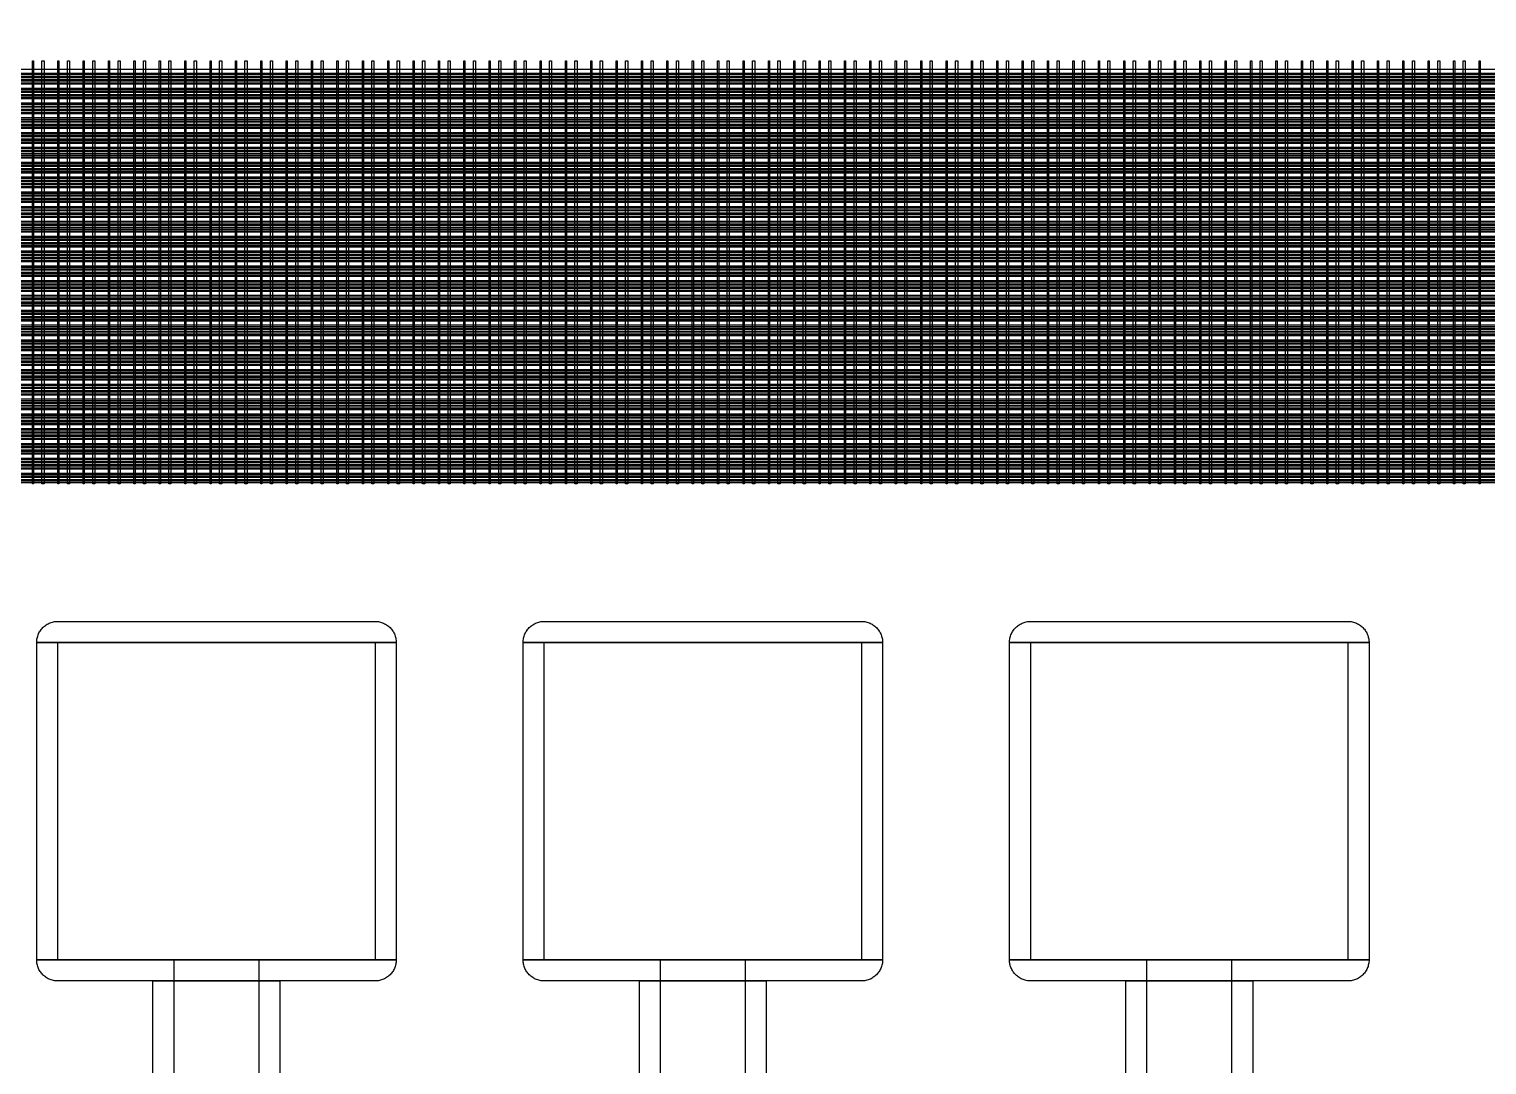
# Model space of a CAD drawing. Extents: x -50000 to 50000, y -50000 to 50000.
# Drawn here: x -33744 to -32366, y 26241 to 27220 of the extents above; entities that cross this region are included whole.
import ezdxf

# ---------------------------------------------------------------- set-up
doc = ezdxf.new("R2010")
doc.units = 0
for name, color, linetype in [('BASEMETAL', 3, 'CONTINUOUS'), ('FRAME', 14, 'CONTINUOUS'), ('SECONDLAYER', 7, 'CONTINUOUS')]:
    doc.layers.add(name, color=color, linetype=linetype)

# ---------------------------------------------------------------- blocks, each defined once
blk = doc.blocks.new('CHIP_JARRAY')
at = {"layer": 'BASEMETAL'}
for points in [[(500, 5478), (500, 5482.3), (6500, 5482.3), (6500, 5478)], [(500, 5475), (500, 5477), (6500, 5477), (6500, 5475)], [(500, 5472), (500, 5474.4), (6500, 5474.4), (6500, 5472)], [(500, 5469), (500, 5471), (6500, 5471), (6500, 5469)], [(500, 5464), (500, 5468.3), (6500, 5468.3), (6500, 5464)], [(500, 5461), (500, 5463), (6500, 5463), (6500, 5461)], [(500, 5458), (500, 5460.4), (6500, 5460.4), (6500, 5458)], [(500, 5455), (500, 5457), (6500, 5457), (6500, 5455)], [(500, 5450), (500, 5454.3), (6500, 5454.3), (6500, 5450)], [(500, 5447), (500, 5449), (6500, 5449), (6500, 5447)], [(500, 5444), (500, 5446.4), (6500, 5446.4), (6500, 5444)], [(500, 5441), (500, 5443), (6500, 5443), (6500, 5441)], [(500, 5436), (500, 5440.3), (6500, 5440.3), (6500, 5436)], [(500, 5433), (500, 5435), (6500, 5435), (6500, 5433)], [(500, 5430), (500, 5432.4), (6500, 5432.4), (6500, 5430)], [(500, 5427), (500, 5429), (6500, 5429), (6500, 5427)], [(500, 5422), (500, 5426.3), (6500, 5426.3), (6500, 5422)], [(500, 5419), (500, 5421), (6500, 5421), (6500, 5419)], [(500, 5416), (500, 5418.4), (6500, 5418.4), (6500, 5416)], [(500, 5413), (500, 5415), (6500, 5415), (6500, 5413)], [(500, 5408), (500, 5412.3), (6500, 5412.3), (6500, 5408)], [(500, 5405), (500, 5407), (6500, 5407), (6500, 5405)], [(500, 5402), (500, 5404.4), (6500, 5404.4), (6500, 5402)], [(500, 5399), (500, 5401), (6500, 5401), (6500, 5399)], [(500, 5394), (500, 5398.3), (6500, 5398.3), (6500, 5394)], [(500, 5391), (500, 5393), (6500, 5393), (6500, 5391)], [(500, 5388), (500, 5390.4), (6500, 5390.4), (6500, 5388)], [(500, 5385), (500, 5387), (6500, 5387), (6500, 5385)], [(500, 5380), (500, 5384.3), (6500, 5384.3), (6500, 5380)], [(500, 5377), (500, 5379), (6500, 5379), (6500, 5377)], [(500, 5374), (500, 5376.4), (6500, 5376.4), (6500, 5374)], [(500, 5371), (500, 5373), (6500, 5373), (6500, 5371)], [(500, 5366), (500, 5370.3), (6500, 5370.3), (6500, 5366)], [(500, 5363), (500, 5365), (6500, 5365), (6500, 5363)], [(500, 5360), (500, 5362.4), (6500, 5362.4), (6500, 5360)], [(500, 5357), (500, 5359), (6500, 5359), (6500, 5357)], [(500, 5352), (500, 5356.3), (6500, 5356.3), (6500, 5352)], [(500, 5349), (500, 5351), (6500, 5351), (6500, 5349)], [(500, 5346), (500, 5348.4), (6500, 5348.4), (6500, 5346)], [(500, 5343), (500, 5345), (6500, 5345), (6500, 5343)], [(500, 5338), (500, 5342.3), (6500, 5342.3), (6500, 5338)], [(500, 5335), (500, 5337), (6500, 5337), (6500, 5335)], [(500, 5332), (500, 5334.4), (6500, 5334.4), (6500, 5332)], [(500, 5329), (500, 5331), (6500, 5331), (6500, 5329)], [(500, 5324), (500, 5328.3), (6500, 5328.3), (6500, 5324)], [(500, 5321), (500, 5323), (6500, 5323), (6500, 5321)], [(500, 5318), (500, 5320.4), (6500, 5320.4), (6500, 5318)], [(500, 5315), (500, 5317), (6500, 5317), (6500, 5315)], [(500, 5310), (500, 5314.3), (6500, 5314.3), (6500, 5310)], [(500, 5307), (500, 5309), (6500, 5309), (6500, 5307)], [(500, 5304), (500, 5306.4), (6500, 5306.4), (6500, 5304)], [(500, 5301), (500, 5303), (6500, 5303), (6500, 5301)], [(500, 5296), (500, 5300.3), (6500, 5300.3), (6500, 5296)], [(500, 5293), (500, 5295), (6500, 5295), (6500, 5293)], [(500, 5290), (500, 5292.4), (6500, 5292.4), (6500, 5290)], [(500, 5287), (500, 5289), (6500, 5289), (6500, 5287)], [(500, 5282), (500, 5286.3), (6500, 5286.3), (6500, 5282)], [(500, 5279), (500, 5281), (6500, 5281), (6500, 5279)], [(500, 5276), (500, 5278.4), (6500, 5278.4), (6500, 5276)], [(500, 5273), (500, 5275), (6500, 5275), (6500, 5273)], [(500, 5268), (500, 5272.3), (6500, 5272.3), (6500, 5268)], [(500, 5265), (500, 5267), (6500, 5267), (6500, 5265)], [(500, 5262), (500, 5264.4), (6500, 5264.4), (6500, 5262)], [(500, 5259), (500, 5261), (6500, 5261), (6500, 5259)], [(500, 5254), (500, 5258.3), (6500, 5258.3), (6500, 5254)], [(500, 5251), (500, 5253), (6500, 5253), (6500, 5251)], [(500, 5248), (500, 5250.4), (6500, 5250.4), (6500, 5248)], [(500, 5245), (500, 5247), (6500, 5247), (6500, 5245)], [(500, 5240), (500, 5244.3), (6500, 5244.3), (6500, 5240)], [(500, 5237), (500, 5239), (6500, 5239), (6500, 5237)], [(500, 5234), (500, 5236.4), (6500, 5236.4), (6500, 5234)], [(500, 5231), (500, 5233), (6500, 5233), (6500, 5231)], [(500, 5226), (500, 5230.3), (6500, 5230.3), (6500, 5226)], [(500, 5223), (500, 5225), (6500, 5225), (6500, 5223)], [(500, 5220), (500, 5222.4), (6500, 5222.4), (6500, 5220)], [(500, 5217), (500, 5219), (6500, 5219), (6500, 5217)], [(500, 5212), (500, 5216.3), (6500, 5216.3), (6500, 5212)], [(500, 5209), (500, 5211), (6500, 5211), (6500, 5209)], [(500, 5206), (500, 5208.4), (6500, 5208.4), (6500, 5206)], [(500, 5203), (500, 5205), (6500, 5205), (6500, 5203)], [(500, 5198), (500, 5202.3), (6500, 5202.3), (6500, 5198)], [(500, 5195), (500, 5197), (6500, 5197), (6500, 5195)], [(500, 5192), (500, 5194.4), (6500, 5194.4), (6500, 5192)], [(500, 5189), (500, 5191), (6500, 5191), (6500, 5189)], [(500, 5184), (500, 5188.3), (6500, 5188.3), (6500, 5184)], [(500, 5181), (500, 5183), (6500, 5183), (6500, 5181)], [(500, 5178), (500, 5180.4), (6500, 5180.4), (6500, 5178)], [(500, 5175), (500, 5177), (6500, 5177), (6500, 5175)], [(500, 5170), (500, 5174.3), (6500, 5174.3), (6500, 5170)], [(500, 5167), (500, 5169), (6500, 5169), (6500, 5167)], [(500, 5164), (500, 5166.4), (6500, 5166.4), (6500, 5164)], [(500, 5161), (500, 5163), (6500, 5163), (6500, 5161)], [(500, 5156), (500, 5160.3), (6500, 5160.3), (6500, 5156)], [(500, 5153), (500, 5155), (6500, 5155), (6500, 5153)], [(500, 5150), (500, 5152.4), (6500, 5152.4), (6500, 5150)], [(500, 5147), (500, 5149), (6500, 5149), (6500, 5147)], [(500, 5142), (500, 5146.3), (6500, 5146.3), (6500, 5142)], [(500, 5139), (500, 5141), (6500, 5141), (6500, 5139)], [(500, 5136), (500, 5138.4), (6500, 5138.4), (6500, 5136)], [(500, 5133), (500, 5135), (6500, 5135), (6500, 5133)], [(500, 5128), (500, 5132.3), (6500, 5132.3), (6500, 5128)], [(500, 5125), (500, 5127), (6500, 5127), (6500, 5125)], [(500, 5122), (500, 5124.4), (6500, 5124.4), (6500, 5122)], [(500, 5119), (500, 5121), (6500, 5121), (6500, 5119)], [(500, 5114), (500, 5118.3), (6500, 5118.3), (6500, 5114)], [(500, 5111), (500, 5113), (6500, 5113), (6500, 5111)], [(500, 5108), (500, 5110.4), (6500, 5110.4), (6500, 5108)], [(500, 5105), (500, 5107), (6500, 5107), (6500, 5105)], [(500, 5100), (500, 5104.3), (6500, 5104.3), (6500, 5100)], [(500, 5097), (500, 5099), (6500, 5099), (6500, 5097)], [(500, 5094), (500, 5096.4), (6500, 5096.4), (6500, 5094)], [(500, 5091), (500, 5093), (6500, 5093), (6500, 5091)], [(2163, 4940), (2163.027, 4941.047), (2163.11, 4942.091), (2163.246, 4943.129), (2163.437, 4944.158), (2163.681, 4945.176), (2163.979, 4946.18), (2164.328, 4947.167), (2164.729, 4948.135), (2165.18, 4949.08), (2165.679, 4950), (2166.227, 4950.893), (2166.82, 4951.756), (2167.457, 4952.586), (2168.137, 4953.383), (2168.858, 4954.142), (2169.617, 4954.863), (2170.414, 4955.543), (2171.244, 4956.18), (2172.107, 4956.773), (2173, 4957.321), (2173.92, 4957.82), (2174.865, 4958.271), (2175.833, 4958.672), (2176.82, 4959.021), (2177.824, 4959.319), (2178.842, 4959.563), (2179.871, 4959.754), (2180.909, 4959.89), (2181.953, 4959.973), (2183, 4960), (2483, 4960), (2484.047, 4959.973), (2485.091, 4959.89), (2486.129, 4959.754), (2487.158, 4959.563), (2488.176, 4959.319), (2489.18, 4959.021), (2490.167, 4958.672), (2491.135, 4958.271), (2492.08, 4957.82), (2493, 4957.321), (2493.893, 4956.773), (2494.756, 4956.18), (2495.586, 4955.543), (2496.383, 4954.863), (2497.142, 4954.142), (2497.863, 4953.383), (2498.543, 4952.586), (2499.18, 4951.756), (2499.773, 4950.893), (2500.321, 4950), (2500.82, 4949.08), (2501.271, 4948.135), (2501.672, 4947.167), (2502.021, 4946.18), (2502.319, 4945.176), (2502.563, 4944.158), (2502.754, 4943.129), (2502.89, 4942.091), (2502.973, 4941.047), (2503, 4940)], [(2623, 4940), (2623.027, 4941.047), (2623.11, 4942.091), (2623.246, 4943.129), (2623.437, 4944.158), (2623.681, 4945.176), (2623.979, 4946.18), (2624.328, 4947.167), (2624.729, 4948.135), (2625.18, 4949.08), (2625.679, 4950), (2626.227, 4950.893), (2626.82, 4951.756), (2627.457, 4952.586), (2628.137, 4953.383), (2628.858, 4954.142), (2629.617, 4954.863), (2630.414, 4955.543), (2631.244, 4956.18), (2632.107, 4956.773), (2633, 4957.321), (2633.92, 4957.82), (2634.865, 4958.271), (2635.833, 4958.672), (2636.82, 4959.021), (2637.824, 4959.319), (2638.842, 4959.563), (2639.871, 4959.754), (2640.909, 4959.89), (2641.953, 4959.973), (2643, 4960), (2943, 4960), (2944.047, 4959.973), (2945.091, 4959.89), (2946.129, 4959.754), (2947.158, 4959.563), (2948.176, 4959.319), (2949.18, 4959.021), (2950.167, 4958.672), (2951.135, 4958.271), (2952.08, 4957.82), (2953, 4957.321), (2953.893, 4956.773), (2954.756, 4956.18), (2955.586, 4955.543), (2956.383, 4954.863), (2957.142, 4954.142), (2957.863, 4953.383), (2958.543, 4952.586), (2959.18, 4951.756), (2959.773, 4950.893), (2960.321, 4950), (2960.82, 4949.08), (2961.271, 4948.135), (2961.672, 4947.167), (2962.021, 4946.18), (2962.319, 4945.176), (2962.563, 4944.158), (2962.754, 4943.129), (2962.89, 4942.091), (2962.973, 4941.047), (2963, 4940)], [(3083, 4940), (3083.027, 4941.047), (3083.11, 4942.091), (3083.246, 4943.129), (3083.437, 4944.158), (3083.681, 4945.176), (3083.979, 4946.18), (3084.328, 4947.167), (3084.729, 4948.135), (3085.18, 4949.08), (3085.679, 4950), (3086.227, 4950.893), (3086.82, 4951.756), (3087.457, 4952.586), (3088.137, 4953.383), (3088.858, 4954.142), (3089.617, 4954.863), (3090.414, 4955.543), (3091.244, 4956.18), (3092.107, 4956.773), (3093, 4957.321), (3093.92, 4957.82), (3094.865, 4958.271), (3095.833, 4958.672), (3096.82, 4959.021), (3097.824, 4959.319), (3098.842, 4959.563), (3099.871, 4959.754), (3100.909, 4959.89), (3101.953, 4959.973), (3103, 4960), (3403, 4960), (3404.047, 4959.973), (3405.091, 4959.89), (3406.129, 4959.754), (3407.158, 4959.563), (3408.176, 4959.319), (3409.18, 4959.021), (3410.167, 4958.672), (3411.135, 4958.271), (3412.08, 4957.82), (3413, 4957.321), (3413.893, 4956.773), (3414.756, 4956.18), (3415.586, 4955.543), (3416.383, 4954.863), (3417.142, 4954.142), (3417.863, 4953.383), (3418.543, 4952.586), (3419.18, 4951.756), (3419.773, 4950.893), (3420.321, 4950), (3420.82, 4949.08), (3421.271, 4948.135), (3421.672, 4947.167), (3422.021, 4946.18), (3422.319, 4945.176), (3422.563, 4944.158), (3422.754, 4943.129), (3422.89, 4942.091), (3422.973, 4941.047), (3423, 4940)], [(2163, 4640), (2163, 4940), (2503, 4940), (2503, 4640)], [(2623, 4640), (2623, 4940), (2963, 4940), (2963, 4640)], [(3083, 4640), (3083, 4940), (3423, 4940), (3423, 4640)], [(2183, 4620), (2181.953, 4620.027), (2180.909, 4620.11), (2179.871, 4620.246), (2178.842, 4620.437), (2177.824, 4620.681), (2176.82, 4620.979), (2175.833, 4621.328), (2174.865, 4621.729), (2173.92, 4622.18), (2173, 4622.679), (2172.107, 4623.227), (2171.244, 4623.82), (2170.414, 4624.457), (2169.617, 4625.137), (2168.858, 4625.858), (2168.137, 4626.617), (2167.457, 4627.414), (2166.82, 4628.244), (2166.227, 4629.107), (2165.679, 4630), (2165.18, 4630.92), (2164.729, 4631.865), (2164.328, 4632.833), (2163.979, 4633.82), (2163.681, 4634.824), (2163.437, 4635.842), (2163.246, 4636.871), (2163.11, 4637.909), (2163.027, 4638.953), (2163, 4640), (2503, 4640), (2502.973, 4638.953), (2502.89, 4637.909), (2502.754, 4636.871), (2502.563, 4635.842), (2502.319, 4634.824), (2502.021, 4633.82), (2501.672, 4632.833), (2501.271, 4631.865), (2500.82, 4630.92), (2500.321, 4630), (2499.773, 4629.107), (2499.18, 4628.244), (2498.543, 4627.414), (2497.863, 4626.617), (2497.142, 4625.858), (2496.383, 4625.137), (2495.586, 4624.457), (2494.756, 4623.82), (2493.893, 4623.227), (2493, 4622.679), (2492.08, 4622.18), (2491.135, 4621.729), (2490.167, 4621.328), (2489.18, 4620.979), (2488.176, 4620.681), (2487.158, 4620.437), (2486.129, 4620.246), (2485.091, 4620.11), (2484.047, 4620.027), (2483, 4620)], [(2643, 4620), (2641.953, 4620.027), (2640.909, 4620.11), (2639.871, 4620.246), (2638.842, 4620.437), (2637.824, 4620.681), (2636.82, 4620.979), (2635.833, 4621.328), (2634.865, 4621.729), (2633.92, 4622.18), (2633, 4622.679), (2632.107, 4623.227), (2631.244, 4623.82), (2630.414, 4624.457), (2629.617, 4625.137), (2628.858, 4625.858), (2628.137, 4626.617), (2627.457, 4627.414), (2626.82, 4628.244), (2626.227, 4629.107), (2625.679, 4630), (2625.18, 4630.92), (2624.729, 4631.865), (2624.328, 4632.833), (2623.979, 4633.82), (2623.681, 4634.824), (2623.437, 4635.842), (2623.246, 4636.871), (2623.11, 4637.909), (2623.027, 4638.953), (2623, 4640), (2963, 4640), (2962.973, 4638.953), (2962.89, 4637.909), (2962.754, 4636.871), (2962.563, 4635.842), (2962.319, 4634.824), (2962.021, 4633.82), (2961.672, 4632.833), (2961.271, 4631.865), (2960.82, 4630.92), (2960.321, 4630), (2959.773, 4629.107), (2959.18, 4628.244), (2958.543, 4627.414), (2957.863, 4626.617), (2957.142, 4625.858), (2956.383, 4625.137), (2955.586, 4624.457), (2954.756, 4623.82), (2953.893, 4623.227), (2953, 4622.679), (2952.08, 4622.18), (2951.135, 4621.729), (2950.167, 4621.328), (2949.18, 4620.979), (2948.176, 4620.681), (2947.158, 4620.437), (2946.129, 4620.246), (2945.091, 4620.11), (2944.047, 4620.027), (2943, 4620)], [(3103, 4620), (3101.953, 4620.027), (3100.909, 4620.11), (3099.871, 4620.246), (3098.842, 4620.437), (3097.824, 4620.681), (3096.82, 4620.979), (3095.833, 4621.328), (3094.865, 4621.729), (3093.92, 4622.18), (3093, 4622.679), (3092.107, 4623.227), (3091.244, 4623.82), (3090.414, 4624.457), (3089.617, 4625.137), (3088.858, 4625.858), (3088.137, 4626.617), (3087.457, 4627.414), (3086.82, 4628.244), (3086.227, 4629.107), (3085.679, 4630), (3085.18, 4630.92), (3084.729, 4631.865), (3084.328, 4632.833), (3083.979, 4633.82), (3083.681, 4634.824), (3083.437, 4635.842), (3083.246, 4636.871), (3083.11, 4637.909), (3083.027, 4638.953), (3083, 4640), (3423, 4640), (3422.973, 4638.953), (3422.89, 4637.909), (3422.754, 4636.871), (3422.563, 4635.842), (3422.319, 4634.824), (3422.021, 4633.82), (3421.672, 4632.833), (3421.271, 4631.865), (3420.82, 4630.92), (3420.321, 4630), (3419.773, 4629.107), (3419.18, 4628.244), (3418.543, 4627.414), (3417.863, 4626.617), (3417.142, 4625.858), (3416.383, 4625.137), (3415.586, 4624.457), (3414.756, 4623.82), (3413.893, 4623.227), (3413, 4622.679), (3412.08, 4622.18), (3411.135, 4621.729), (3410.167, 4621.328), (3409.18, 4620.979), (3408.176, 4620.681), (3407.158, 4620.437), (3406.129, 4620.246), (3405.091, 4620.11), (3404.047, 4620.027), (3403, 4620)], [(2273, 4498), (2273, 4620), (2393, 4620), (2393, 4498)], [(2733, 4498), (2733, 4620), (2853, 4620), (2853, 4498)], [(3193, 4498), (3193, 4620), (3313, 4620), (3313, 4498)]]:
    blk.add_lwpolyline(points, close=True, dxfattribs=at)
at = {"layer": 'SECONDLAYER'}
for points in [[(2159, 5090), (2159, 5490), (2160, 5490), (2160, 5090)], [(2168, 5090), (2168, 5490), (2170, 5490), (2170, 5090)], [(2183, 5090), (2183, 5490), (2184, 5490), (2184, 5090)], [(2192, 5090), (2192, 5490), (2194, 5490), (2194, 5090)], [(2207, 5090), (2207, 5490), (2208, 5490), (2208, 5090)], [(2216, 5090), (2216, 5490), (2218, 5490), (2218, 5090)], [(2231, 5090), (2231, 5490), (2232, 5490), (2232, 5090)], [(2240, 5090), (2240, 5490), (2242, 5490), (2242, 5090)], [(2255, 5090), (2255, 5490), (2256, 5490), (2256, 5090)], [(2264, 5090), (2264, 5490), (2266, 5490), (2266, 5090)], [(2279, 5090), (2279, 5490), (2280, 5490), (2280, 5090)], [(2288, 5090), (2288, 5490), (2290, 5490), (2290, 5090)], [(2303, 5090), (2303, 5490), (2304, 5490), (2304, 5090)], [(2312, 5090), (2312, 5490), (2314, 5490), (2314, 5090)], [(2327, 5090), (2327, 5490), (2328, 5490), (2328, 5090)], [(2336, 5090), (2336, 5490), (2338, 5490), (2338, 5090)], [(2351, 5090), (2351, 5490), (2352, 5490), (2352, 5090)], [(2360, 5090), (2360, 5490), (2362, 5490), (2362, 5090)], [(2375, 5090), (2375, 5490), (2376, 5490), (2376, 5090)], [(2384, 5090), (2384, 5490), (2386, 5490), (2386, 5090)], [(2399, 5090), (2399, 5490), (2400, 5490), (2400, 5090)], [(2408, 5090), (2408, 5490), (2410, 5490), (2410, 5090)], [(2423, 5090), (2423, 5490), (2424, 5490), (2424, 5090)], [(2432, 5090), (2432, 5490), (2434, 5490), (2434, 5090)], [(2447, 5090), (2447, 5490), (2448, 5490), (2448, 5090)], [(2456, 5090), (2456, 5490), (2458, 5490), (2458, 5090)], [(2471, 5090), (2471, 5490), (2472, 5490), (2472, 5090)], [(2480, 5090), (2480, 5490), (2482, 5490), (2482, 5090)], [(2495, 5090), (2495, 5490), (2496, 5490), (2496, 5090)], [(2504, 5090), (2504, 5490), (2506, 5490), (2506, 5090)], [(2519, 5090), (2519, 5490), (2520, 5490), (2520, 5090)], [(2528, 5090), (2528, 5490), (2530, 5490), (2530, 5090)], [(2543, 5090), (2543, 5490), (2544, 5490), (2544, 5090)], [(2552, 5090), (2552, 5490), (2554, 5490), (2554, 5090)], [(2567, 5090), (2567, 5490), (2568, 5490), (2568, 5090)], [(2576, 5090), (2576, 5490), (2578, 5490), (2578, 5090)], [(2591, 5090), (2591, 5490), (2592, 5490), (2592, 5090)], [(2600, 5090), (2600, 5490), (2602, 5490), (2602, 5090)], [(2615, 5090), (2615, 5490), (2616, 5490), (2616, 5090)], [(2624, 5090), (2624, 5490), (2626, 5490), (2626, 5090)], [(2639, 5090), (2639, 5490), (2640, 5490), (2640, 5090)], [(2648, 5090), (2648, 5490), (2650, 5490), (2650, 5090)], [(2663, 5090), (2663, 5490), (2664, 5490), (2664, 5090)], [(2672, 5090), (2672, 5490), (2674, 5490), (2674, 5090)], [(2687, 5090), (2687, 5490), (2688, 5490), (2688, 5090)], [(2696, 5090), (2696, 5490), (2698, 5490), (2698, 5090)], [(2711, 5090), (2711, 5490), (2712, 5490), (2712, 5090)], [(2720, 5090), (2720, 5490), (2722, 5490), (2722, 5090)], [(2735, 5090), (2735, 5490), (2736, 5490), (2736, 5090)], [(2744, 5090), (2744, 5490), (2746, 5490), (2746, 5090)], [(2759, 5090), (2759, 5490), (2760, 5490), (2760, 5090)], [(2768, 5090), (2768, 5490), (2770, 5490), (2770, 5090)], [(2783, 5090), (2783, 5490), (2784, 5490), (2784, 5090)], [(2792, 5090), (2792, 5490), (2794, 5490), (2794, 5090)], [(2807, 5090), (2807, 5490), (2808, 5490), (2808, 5090)], [(2816, 5090), (2816, 5490), (2818, 5490), (2818, 5090)], [(2831, 5090), (2831, 5490), (2832, 5490), (2832, 5090)], [(2840, 5090), (2840, 5490), (2842, 5490), (2842, 5090)], [(2855, 5090), (2855, 5490), (2856, 5490), (2856, 5090)], [(2864, 5090), (2864, 5490), (2866, 5490), (2866, 5090)], [(2879, 5090), (2879, 5490), (2880, 5490), (2880, 5090)], [(2888, 5090), (2888, 5490), (2890, 5490), (2890, 5090)], [(2903, 5090), (2903, 5490), (2904, 5490), (2904, 5090)], [(2912, 5090), (2912, 5490), (2914, 5490), (2914, 5090)], [(2927, 5090), (2927, 5490), (2928, 5490), (2928, 5090)], [(2936, 5090), (2936, 5490), (2938, 5490), (2938, 5090)], [(2951, 5090), (2951, 5490), (2952, 5490), (2952, 5090)], [(2960, 5090), (2960, 5490), (2962, 5490), (2962, 5090)], [(2975, 5090), (2975, 5490), (2976, 5490), (2976, 5090)], [(2984, 5090), (2984, 5490), (2986, 5490), (2986, 5090)], [(2999, 5090), (2999, 5490), (3000, 5490), (3000, 5090)], [(3008, 5090), (3008, 5490), (3010, 5490), (3010, 5090)], [(3023, 5090), (3023, 5490), (3024, 5490), (3024, 5090)], [(3032, 5090), (3032, 5490), (3034, 5490), (3034, 5090)], [(3047, 5090), (3047, 5490), (3048, 5490), (3048, 5090)], [(3056, 5090), (3056, 5490), (3058, 5490), (3058, 5090)], [(3071, 5090), (3071, 5490), (3072, 5490), (3072, 5090)], [(3080, 5090), (3080, 5490), (3082, 5490), (3082, 5090)], [(3095, 5090), (3095, 5490), (3096, 5490), (3096, 5090)], [(3104, 5090), (3104, 5490), (3106, 5490), (3106, 5090)], [(3119, 5090), (3119, 5490), (3120, 5490), (3120, 5090)], [(3128, 5090), (3128, 5490), (3130, 5490), (3130, 5090)], [(3143, 5090), (3143, 5490), (3144, 5490), (3144, 5090)], [(3152, 5090), (3152, 5490), (3154, 5490), (3154, 5090)], [(3167, 5090), (3167, 5490), (3168, 5490), (3168, 5090)], [(3176, 5090), (3176, 5490), (3178, 5490), (3178, 5090)], [(3191, 5090), (3191, 5490), (3192, 5490), (3192, 5090)], [(3200, 5090), (3200, 5490), (3202, 5490), (3202, 5090)], [(3215, 5090), (3215, 5490), (3216, 5490), (3216, 5090)], [(3224, 5090), (3224, 5490), (3226, 5490), (3226, 5090)], [(3239, 5090), (3239, 5490), (3240, 5490), (3240, 5090)], [(3248, 5090), (3248, 5490), (3250, 5490), (3250, 5090)], [(3263, 5090), (3263, 5490), (3264, 5490), (3264, 5090)], [(3272, 5090), (3272, 5490), (3274, 5490), (3274, 5090)], [(3287, 5090), (3287, 5490), (3288, 5490), (3288, 5090)], [(3296, 5090), (3296, 5490), (3298, 5490), (3298, 5090)], [(3311, 5090), (3311, 5490), (3312, 5490), (3312, 5090)], [(3320, 5090), (3320, 5490), (3322, 5490), (3322, 5090)], [(3335, 5090), (3335, 5490), (3336, 5490), (3336, 5090)], [(3344, 5090), (3344, 5490), (3346, 5490), (3346, 5090)], [(3359, 5090), (3359, 5490), (3360, 5490), (3360, 5090)], [(3368, 5090), (3368, 5490), (3370, 5490), (3370, 5090)], [(3383, 5090), (3383, 5490), (3384, 5490), (3384, 5090)], [(3392, 5090), (3392, 5490), (3394, 5490), (3394, 5090)], [(3407, 5090), (3407, 5490), (3408, 5490), (3408, 5090)], [(3416, 5090), (3416, 5490), (3418, 5490), (3418, 5090)], [(3431, 5090), (3431, 5490), (3432, 5490), (3432, 5090)], [(3440, 5090), (3440, 5490), (3442, 5490), (3442, 5090)], [(3455, 5090), (3455, 5490), (3456, 5490), (3456, 5090)], [(3464, 5090), (3464, 5490), (3466, 5490), (3466, 5090)], [(3479, 5090), (3479, 5490), (3480, 5490), (3480, 5090)], [(3488, 5090), (3488, 5490), (3490, 5490), (3490, 5090)], [(3503, 5090), (3503, 5490), (3504, 5490), (3504, 5090)], [(3512, 5090), (3512, 5490), (3514, 5490), (3514, 5090)], [(3527, 5090), (3527, 5490), (3528, 5490), (3528, 5090)], [(2183, 4640), (2183, 4940), (2483, 4940), (2483, 4640)], [(2643, 4640), (2643, 4940), (2943, 4940), (2943, 4640)], [(3103, 4640), (3103, 4940), (3403, 4940), (3403, 4640)], [(2293, 4506), (2293, 4640), (2373, 4640), (2373, 4506)], [(2753, 4506), (2753, 4640), (2833, 4640), (2833, 4506)], [(3213, 4506), (3213, 4640), (3293, 4640), (3293, 4506)]]:
    blk.add_lwpolyline(points, close=True, dxfattribs=at)

msp = doc.modelspace()

# ---------------------------------------------------------------- linework, layer by layer
at = {"layer": 'FRAME'}
for radius in [50000, 49000]:
    msp.add_circle((0, 0), radius, dxfattribs=at)

# ---------------------------------------------------------------- block references
msp.add_blockref('CHIP_JARRAY', (-35900, 21700))

doc.saveas('drawing.dxf')
